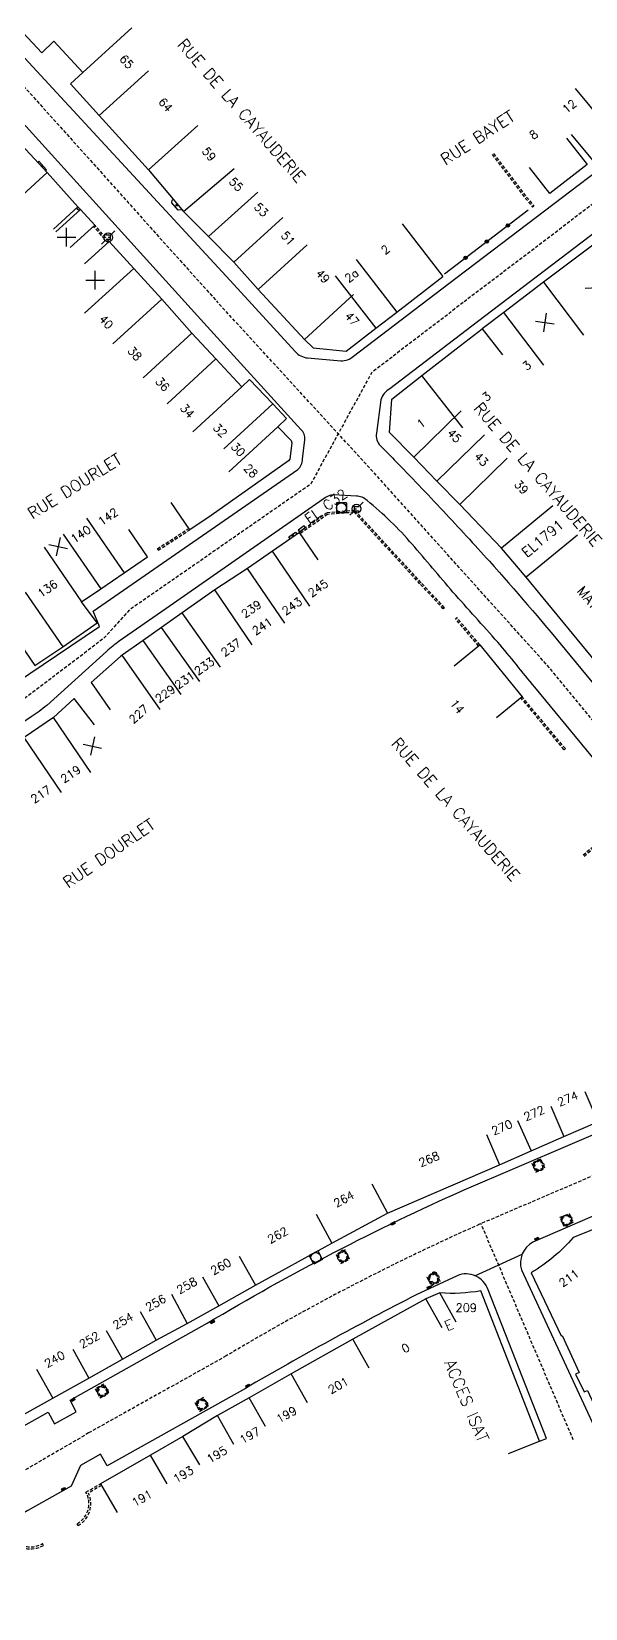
# Model space of a CAD drawing. Header units: millimetres. Extents: x 155999 to 157001, y 123000 to 124001.
# Drawn here: x 156412.3 to 156495.7, y 123353.7 to 123591.4 of the extents above; entities that cross this region are included whole.
import ezdxf
from ezdxf.enums import TextEntityAlignment as Align

# ---------------------------------------------------------------- set-up
doc = ezdxf.new("R2010")
doc.units = ezdxf.units.MM
doc.linetypes.add('DASHED', pattern=[0.75, 0.5, -0.25])
doc.layers.get('0').update_dxf_attribs({"linetype": 'CONTINUOUS'})
for name, color, linetype in [('W0001', 6, 'DASHED'), ('W0008', 7, 'CONTINUOUS'), ('W0100', 7, 'CONTINUOUS'), ('W0112', 1, 'DASHED'), ('W0300', 7, 'CONTINUOUS'), ('W0322', 7, 'CONTINUOUS'), ('W0334', 7, 'CONTINUOUS'), ('W0400', 7, 'CONTINUOUS'), ('W0420', 7, 'CONTINUOUS'), ('W0471', 7, 'CONTINUOUS'), ('W0984', 7, 'CONTINUOUS'), ('W0989', 7, 'CONTINUOUS'), ('W0991', 7, 'CONTINUOUS'), ('W1102', 7, 'CONTINUOUS')]:
    doc.layers.add(name, color=color, linetype=linetype)
doc.styles.get("Standard").update_dxf_attribs({"font": 'romans.shx', "width": 0.85})

# ---------------------------------------------------------------- blocks, each defined once
blk = doc.blocks.new('T471')
for p, q in [((-0.333334, 0.333334), (-0.333334, -0.333334)), ((-0.333334, 0.333334), (0.333334, 0.333334)), ((-0.333334, 0), (0, 0)), ((0.500001, 0.500001), (1.000002, 1.000002)), ((-0.500001, -0.500001), (-1.000002, -1.000002)), ((-0.333334, -0.333334), (0.333334, -0.333334))]:
    blk.add_line(p, q)
blk.add_ellipse((0, 0), major_axis=(0.471405, 0.471405), ratio=1, start_param=5.4977871438, end_param=11.780972451)
blk = doc.blocks.new('t991o')
at = {"color": 0, "linetype": 'Continuous'}
for p, q in [((-1, 1), (1, -1)), ((-1, -1), (1, 1))]:
    blk.add_line(p, q, dxfattribs=at)
blk = doc.blocks.new('T420')
for p, q in [((0.75, 0.75), (-0.75, 0.75)), ((-0.75, 0.75), (-0.75, -0.75)), ((0.75, 0.75), (0.75, -0.75)), ((0.75, -0.75), (-0.75, -0.75))]:
    blk.add_line(p, q)
blk.add_ellipse((0, 0), major_axis=(-0.53, 0.53), ratio=1, start_param=3.926991, end_param=10.210176)
blk = doc.blocks.new('t322o')
at = {"color": 0, "linetype": 'Continuous'}
for radius in [0.25, 0.15]:
    blk.add_circle((0, 0), radius, dxfattribs=at)
blk = doc.blocks.new('T300')
for p, q in [((-0.8, 0.51), (-0.86, 0.34)), ((-0.86, 0.34), (-0.86, 0.17)), ((-0.86, 0.17), (-0.74, 0.06)), ((-0.69, 0.63), (-0.8, 0.51)), ((-0.8, -0.06), (-0.74, 0.06)), ((-0.74, 0.06), (-0.69, 0.11)), ((-0.57, 0.69), (-0.69, 0.63)), ((-0.46, 0.69), (-0.57, 0.69)), ((-0.29, 0.63), (-0.46, 0.69)), ((-0.29, 0.63), (-0.17, 0.74)), ((-0.23, 0.57), (-0.29, 0.63)), ((-0.17, 0.74), (-0.06, 0.8)), ((-0.06, 0.8), (0.06, 0.8)), ((0.06, 0.8), (0.23, 0.74)), ((0.23, 0.74), (0.34, 0.63)), ((0.34, 0.63), (0.4, 0.51)), ((0.46, 0.46), (0.34, 0.46)), ((0.4, 0.51), (0.4, 0.46)), ((0.57, 0.4), (0.46, 0.46)), ((0.57, 0.4), (0.69, 0.29)), ((0.69, 0.29), (0.74, 0.17)), ((0.74, 0.06), (0.69, -0.17)), ((0.74, 0.17), (0.74, 0.06)), ((-0.8, -0.17), (-0.8, -0.06)), ((-0.8, -0.23), (-0.8, -0.17)), ((-0.74, -0.34), (-0.8, -0.23)), ((-0.69, -0.4), (-0.74, -0.34)), ((-0.51, -0.46), (-0.69, -0.4)), ((-0.4, -0.46), (-0.51, -0.46)), ((-0.4, -0.46), (-0.34, -0.46)), ((-0.34, -0.46), (-0.34, -0.4)), ((-0.34, -0.51), (-0.34, -0.46)), ((-0.29, -0.63), (-0.34, -0.51)), ((-0.17, -0.74), (-0.29, -0.63)), ((-0.06, -0.8), (-0.17, -0.74)), ((0.06, -0.8), (-0.06, -0.8)), ((0.17, -0.74), (0.06, -0.8)), ((0.23, -0.69), (0.17, -0.74)), ((0.29, -0.46), (0.23, -0.46)), ((0.29, -0.63), (0.23, -0.69)), ((0.46, -0.4), (0.29, -0.46)), ((0.34, -0.51), (0.29, -0.63)), ((0.34, -0.51), (0.34, -0.46)), ((0.57, -0.34), (0.46, -0.4)), ((0.63, -0.29), (0.57, -0.34)), ((0.69, -0.17), (0.63, -0.29))]:
    blk.add_line(p, q)
blk = doc.blocks.new('T400')
for p, q in [((-0.15, 0.3), (0.15, 0.3)), ((-0.15, -0.25), (-0.15, 0.3)), ((-0.15, 0.15), (0.15, 0.15)), ((-0.15, 0), (0.15, 0)), ((0.15, 0.3), (0.15, -0.25)), ((-0.15, -0.15), (0.15, -0.15)), ((-0.15, -0.25), (-0.15, -0.3)), ((-0.15, -0.3), (0.15, -0.3)), ((0.15, -0.3), (0.15, -0.25))]:
    blk.add_line(p, q)

msp = doc.modelspace()

# ---------------------------------------------------------------- linework, layer by layer
at = {"layer": 'W0001', "flags": 128}
for points in [[(156490.98, 123764.59), (156464.71, 123730.15), (156452.31, 123713.76), (156447.8, 123703.64), (156445.02, 123697.74), (156443.03, 123694.27), (156427.68, 123673.72), (156422.3, 123667.07), (156386.97, 123625.58), (156381.8, 123621.54), (156377.97, 123617.47), (156383.18, 123611.74), (156401.43, 123593.85), (156403.63, 123591.46), (156440.2, 123550.68)], [(156543.74, 123727.62), (156556.98, 123718.34), (156559.8, 123716.38), (156566.2, 123712.16), (156573.1, 123707.98), (156598.85, 123692.63), (156607.3, 123687.53), (156613.24, 123684.01), (156616.56, 123681.72), (156626.73, 123674.4), (156632.7, 123668.81), (156627.42, 123664.66), (156622.24, 123660.47), (156596.71, 123640.09), (156570.51, 123620.51), (156543.59, 123600.5), (156514.55, 123578.9), (156477.27, 123550.54)], [(156477.27, 123550.54), (156463.49, 123540), (156454.28, 123523.16), (156427.01, 123504.23), (156423.01, 123499.83), (156409.83, 123489.86), (156365.43, 123460.05), (156354.18, 123452.4), (156267.29, 123393.03), (156263.27, 123390.85), (156217.65, 123358.19), (156200.23, 123344.79), (156157.22, 123308.52), (156142.61, 123295.51), (156135.51, 123284.91), (156123.78, 123270.61), (156107.84, 123254.18), (156104.57, 123251.61), (156077.02, 123222.35), (156058.5, 123204.04), (156045.76, 123190.27), (156025.71, 123170.05), (156000, 123142.92)], [(156509.82, 123471.79), (156490.33, 123495.42), (156464.84, 123523.79), (156440.2, 123550.68), (156440.2, 123550.68)], [(156493.86, 123379.12), (156479.95, 123411.72)]]:
    msp.add_lwpolyline(points, dxfattribs=at)
at = {"layer": 'W0001'}
msp.add_lwpolyline([(156564.36, 123448.17), (156530.43, 123433.27), (156511.58, 123425.25), (156479.72, 123411.62, 0.030224), (156441.56, 123391.78), (156420.85, 123380.17), (156404.35, 123370.53, 0.022118), (156386.35, 123359.7, 0.019928), (156364.87, 123343.51), (156334.84, 123319.16), (156307.99, 123297.41), (156293.68, 123285.78), (156291.05, 123283.62)], format="xyb", dxfattribs=at)
at = {"layer": 'W0008', "flags": 128}
for points in [[(156516.55, 123742.48), (156491.82, 123759.86, 0.1217), (156490.97, 123760.26, 0.2351), (156489.46, 123759.28), (156484.41, 123752.61), (156483.04, 123750.84), (156468.58, 123731.81), (156466.67, 123729.3), (156456.64, 123716.13, 0.0073), (156454.81, 123713.69, 0.0237), (156453.33, 123711.43, 0.0214), (156451.8, 123708.43), (156446.23, 123696.64, -0.0198), (156444.44, 123693.06, -0.0315), (156442.21, 123689.76), (156428.27, 123671.29), (156426.46, 123668.89), (156424.6, 123666.53, -0.0084), (156384.34, 123619.7, 0.1194), (156383.8, 123618.84, -0.0017), (156384, 123617.03), (156383.72, 123615.56), (156407.59, 123591.37), (156442.19, 123553.89)], [(156475.13, 123553.44), (156515.81, 123584.37), (156537.17, 123600.24), (156582.22, 123633.76), (156590.96, 123640.24), (156609.5, 123654.92), (156618.68, 123662.24), (156619.68, 123662.54), (156624.4, 123666.35, 0.0921), (156625.41, 123667.54, 0.1357), (156625.95, 123669.51, 0.1101), (156625.74, 123670.49, 0.1157), (156624.62, 123671.62, 0.025), (156612.38, 123680.3), (156597.37, 123689.3), (156572.69, 123704.12, -0.0007), (156569.2, 123706.21, -0.0039), (156564.91, 123708.85, -0.0094), (156558.8, 123712.81, -0.0018), (156553.17, 123716.73, -0.0017), (156550.72, 123718.42), (156542.17, 123724.41), (156518.7, 123740.94)], [(156438.21, 123547.47), (156403.25, 123586.09, 0.1488), (156401.08, 123587.48, 0.1275), (156399.24, 123587.4, 0.1468), (156397.74, 123586.51), (156396.98, 123585.62), (156391.49, 123579.28)], [(156442.19, 123553.89), (156451.95, 123543.15, 0.182), (156453.82, 123542.2), (156458.84, 123541.76, 0.1805), (156460.77, 123542.46), (156475.13, 123553.44), (156475.13, 123553.44)], [(156351.45, 123476.73), (156359.05, 123463.88, 0.2242), (156361.51, 123462.33, 0.1817), (156364.28, 123462.98), (156407.47, 123491.62), (156422.48, 123501.72), (156421.53, 123504.06), (156452.38, 123525.38, 0.2026), (156453.06, 123526.94), (156453.43, 123529.87, 0.2089), (156452.83, 123531.43), (156438.21, 123547.47), (156438.21, 123547.47)], [(156479.41, 123547.63), (156466.2, 123537.54, 0.1892), (156464.88, 123535.9), (156464.21, 123530.87, 0.1081), (156464.24, 123529.85, 0.0975), (156464.81, 123528.97, -0.0008), (156466.88, 123526.86, -0.0051), (156474.28, 123519.11, -0.0055), (156481.21, 123511.56, -0.0104), (156492.61, 123498.27), (156505.62, 123482.49, 0.0002), (156512.58, 123474.05), (156512.58, 123474.05)], [(156507.07, 123469.53), (156503.62, 123473.67), (156488.05, 123492.57, 0.0053), (156482.47, 123499.36, 0.0018), (156475.73, 123506.9, 0.0015), (156469.59, 123514.11, 0.0452), (156462.8, 123520.71, 0.0663), (156462.03, 123521.2, 0.0866), (156461.19, 123521.38), (156457.74, 123521.56, 0.1617), (156456.18, 123520.94), (156432.48, 123504.39), (156425.47, 123499.49, 0.031), (156423.53, 123497.94), (156414.53, 123489.83, -0.0342), (156412.19, 123488.1), (156366.57, 123457.13, 0.1202), (156365.63, 123456.04, 0.1141), (156365.13, 123454.19, 0.1383), (156365.54, 123452.38), (156388.84, 123411.51), (156390.68, 123408.27), (156390.68, 123408.27)]]:
    msp.add_lwpolyline(points, format="xyb", dxfattribs=at)
msp.add_lwpolyline([(156513.28, 123573.43), (156479.41, 123547.63)], dxfattribs=at)
at = {"layer": 'W0008'}
for points in [[(156390.68, 123408.27), (156396.02, 123398.87), (156405.8, 123381.6, 0.352119), (156409.47, 123380.35), (156414.74, 123383.29), (156415.7, 123381.54), (156418.99, 123383.34), (156418.05, 123385.13), (156438.71, 123396.71, -0.030196), (156477.44, 123416.83), (156509.35, 123430.48), (156527.07, 123438.03, 0.530981), (156528.8, 123442.91), (156517.31, 123457.06), (156507.07, 123469.53)], [(156558.21, 123403.58), (156540.49, 123427.72, 0.283801), (156534.6, 123429.27), (156524.84, 123424.89), (156507.15, 123417.3), (156487.76, 123408.93, 0.353014), (156486.05, 123404.77), (156497.3, 123380.47)], [(156488.78, 123378.92), (156489.81, 123379.32), (156481.03, 123401.76, 0.432499), (156476.35, 123403.88), (156470.21, 123401, 0.013431), (156444.47, 123386.9), (156423.64, 123375.22), (156422.66, 123376.97), (156419.63, 123375.25), (156418.22, 123372.14), (156411.69, 123368.49), (156404.67, 123364.4), (156393.55, 123357.33), (156383.52, 123350.41), (156376.22, 123344.9), (156365.91, 123336.65, 0.312365), (156365.88, 123336.16), (156367.02, 123334.27)]]:
    msp.add_lwpolyline(points, format="xyb", dxfattribs=at)
msp.add_lwpolyline([(156476.38, 123403.88), (156476.35, 123403.88)], dxfattribs=at)
at = {"layer": 'W0100'}
for p, q in [((156413.37, 123571.84), (156413.19, 123571.67)), ((156413.37, 123571.84), (156414.52, 123570.57)), ((156413.94, 123571.2), (156413.77, 123571.04)), ((156413.77, 123571.04), (156413.8, 123571.2)), ((156413.77, 123571.04), (156413.93, 123571.06)), ((156414.52, 123570.57), (156414.35, 123570.41)), ((156433.43, 123565.98), (156433.6, 123566.13)), ((156433.86, 123565.02), (156434.26, 123565.36)), ((156434.26, 123565.36), (156433.92, 123565.28)), ((156434.26, 123565.36), (156434.13, 123565.04)), ((156434.82, 123564.52), (156434.91, 123564.59)), ((156451.71, 123515.28), (156451.47, 123515.38)), ((156451.51, 123515.57), (156451.71, 123515.28)), ((156451.71, 123515.28), (156451.71, 123515.54))]:
    msp.add_line(p, q, dxfattribs=at)
at = {"layer": 'W0100', "flags": 128}
for points in [[(156427.73, 123600.76), (156424.16, 123604.27), (156420.91, 123600.96), (156419.19, 123602.64), (156409.74, 123593.03), (156409.52, 123592.74), (156413.79, 123588.2), (156415.63, 123589.93), (156419.98, 123585.2), (156418.13, 123583.51), (156422.43, 123578.76), (156429.85, 123570.55), (156435.16, 123564.29), (156438.9, 123560.5), (156442.72, 123556.63)], [(156511.97, 123590.98), (156515.15, 123587.11), (156511.05, 123583.75), (156507.3, 123580.66), (156503.49, 123577.59), (156500.55, 123575.11), (156496.78, 123572), (156493.6, 123575.86)], [(156415.55, 123561.61), (156419.24, 123564.99), (156414.61, 123570.14), (156410.1, 123575.02), (156401.99, 123583.5), (156401.23, 123582.78), (156400.24, 123582.8), (156399.54, 123583.59), (156397.19, 123581.4), (156397.09, 123581.51), (156396.94, 123581.37), (156393.44, 123577.93)], [(156492.85, 123575.31), (156495.94, 123571.38), (156490.33, 123566.97), (156487.24, 123570.9)], [(156434.82, 123564.52), (156434.33, 123564.46), (156433.4, 123565.59), (156433.43, 123565.98)], [(156418.07, 123558.86), (156421.77, 123562.22), (156419.6, 123564.57), (156415.89, 123561.21)], [(156498.2, 123560.23), (156489.37, 123553.63), (156483.38, 123549.07), (156480.11, 123546.61)], [(156420.23, 123556.41), (156423.93, 123559.77), (156427.64, 123555.68), (156431.87, 123551.06), (156436.42, 123545.96)], [(156442.72, 123556.63), (156446.41, 123552.5), (156453.39, 123544.98), (156454.66, 123543.72), (156459.65, 123543.21), (156464.1, 123546.68), (156467.25, 123549.12), (156474.22, 123554.5), (156474.22, 123554.5)], [(156436.42, 123545.96), (156440.03, 123542.06), (156443.91, 123537.84), (156445.1, 123538.97), (156448.59, 123535.29), (156450.63, 123533.08), (156449.34, 123531.82), (156451.35, 123529.76), (156451.45, 123529.43), (156451.16, 123526.95), (156450.98, 123526.7), (156439.32, 123518.47), (156436.07, 123516.28), (156433.28, 123520.42), (156433.28, 123520.42)], [(156524.95, 123490.66), (156521.09, 123487.49), (156508.95, 123502.23), (156499.1, 123494.13), (156486.75, 123509.14), (156483.06, 123513.54), (156476.75, 123520.12), (156473.29, 123523.65), (156469.82, 123527.23), (156466.17, 123530.98), (156466.52, 123536.01), (156471.05, 123539.58), (156476.21, 123543.56), (156480.11, 123546.61), (156483.19, 123542.67), (156483.19, 123542.67)], [(156409.93, 123499.99), (156412.75, 123495.87), (156416.95, 123498.66), (156422.11, 123502.27), (156419.8, 123505.42), (156422.67, 123507.4), (156426.19, 123509.79), (156429.72, 123512.23), (156426.89, 123516.36), (156426.89, 123516.36)], [(156455.41, 123511.76), (156452.6, 123515.89), (156448.54, 123513.08), (156444.78, 123510.48), (156439.85, 123507.23), (156434.94, 123503.78), (156431.83, 123501.59), (156429.04, 123499.63), (156425.88, 123497.38), (156425.63, 123497.22), (156421.25, 123493.27), (156424.11, 123489.17), (156424.11, 123489.17)], [(156451.2, 123514.93), (156451, 123515.22), (156452.03, 123515.93), (156452.23, 123515.64), (156452.23, 123515.64)], [(156453.32, 123516.91), (156452.43, 123516.24), (156452.62, 123515.98), (156453.51, 123516.65), (156453.32, 123516.91), (156453.32, 123516.91)], [(156475.91, 123495.79), (156479.79, 123498.95), (156486.15, 123491.12), (156482.27, 123487.97), (156482.27, 123487.97)], [(156421.72, 123486.92), (156418.69, 123490.89), (156418.68, 123490.89), (156415.55, 123488), (156411.13, 123484.98)]]:
    msp.add_lwpolyline(points, dxfattribs=at)
at = {"layer": 'W0100'}
msp.add_lwpolyline([(156392.44, 123409.24), (156394.34, 123405.82), (156396.31, 123402.33), (156398.26, 123398.87), (156401.59, 123392.9), (156403.24, 123389.94), (156407.42, 123382.55), (156409.45, 123382.07), (156415.45, 123385.41), (156420.88, 123388.42), (156425.94, 123391.28), (156431.04, 123394.14), (156435.7, 123396.69), (156440.44, 123399.35), (156445.99, 123402.46), (156457.5, 123408.77), (156465.88, 123413.31), (156482.75, 123420.59), (156487.5, 123422.71), (156492.45, 123424.85), (156497.57, 123427.06)], dxfattribs=at)
for points in [[(156544.33, 123410.68), (156548.32, 123413.68), (156538.78, 123426.38, 0.336045), (156535.46, 123427.2), (156530.15, 123424.96), (156524.37, 123422.49), (156512.93, 123417.69), (156508.38, 123415.69), (156503.81, 123413.8), (156496, 123410.48), (156493.85, 123409.61, -0.079826), (156487.51, 123404.33), (156492.04, 123394.79), (156492.2, 123394.88), (156494.75, 123389.31), (156494.17, 123389.04), (156495.5, 123386.35), (156496, 123386.58), (156498.54, 123381.04), (156498.72, 123381.12)], [(156484.12, 123377.1), (156488.78, 123378.92), (156479.92, 123401.59, -0.061914), (156473.77, 123401.28), (156471.64, 123400.4), (156460.66, 123394.32), (156451.36, 123389.08), (156445.02, 123385.49), (156440.25, 123382.79), (156435.03, 123379.65), (156430.16, 123376.83), (156422.64, 123372.52), (156425.13, 123368.18)]]:
    msp.add_lwpolyline(points, format="xyb", dxfattribs=at)
at = {"layer": 'W0112'}
for p, q in [((156481.62, 123572.86), (156487.69, 123564.92)), ((156481.82, 123573.01), (156487.89, 123565.07)), ((156419.24, 123564.59), (156419.05, 123564.82)), ((156419.43, 123564.76), (156419.24, 123564.99)), ((156419.6, 123564.57), (156419.43, 123564.76)), ((156487.89, 123565.07), (156487.69, 123564.92)), ((156419.41, 123564.4), (156419.24, 123564.59)), ((156422.77, 123560.68), (156421.59, 123562.05)), ((156422.96, 123560.84), (156421.77, 123562.22)), ((156423.75, 123559.6), (156422.78, 123560.67)), ((156423.93, 123559.77), (156422.96, 123560.84)), ((156456.76, 123518.87), (156452.58, 123515.93)), ((156456.85, 123518.62), (156452.73, 123515.73)), ((156460.96, 123519.2), (156456.76, 123518.87)), ((156460.86, 123518.94), (156456.85, 123518.62)), ((156470.76, 123508.15), (156460.86, 123518.94)), ((156470.94, 123508.32), (156460.96, 123519.2)), ((156431.2, 123513.44), (156435.93, 123516.48)), ((156431.33, 123513.23), (156436.07, 123516.28)), ((156452.73, 123515.73), (156452.58, 123515.93)), ((156431.33, 123513.23), (156431.2, 123513.44)), ((156474.27, 123504.39), (156470.76, 123508.15)), ((156474.45, 123504.56), (156470.94, 123508.32)), ((156474.45, 123504.56), (156474.27, 123504.39)), ((156476.3, 123503.06), (156476.11, 123502.9)), ((156479.79, 123498.95), (156476.3, 123503.06)), ((156479.6, 123498.79), (156476.11, 123502.9)), ((156479.79, 123498.95), (156479.79, 123498.95)), ((156492.66, 123483.32), (156486.15, 123491.12)), ((156492.47, 123483.16), (156485.96, 123490.97)), ((156492.47, 123483.16), (156492.66, 123483.32)), ((156495.33, 123467.32), (156501.37, 123472.16)), ((156495.48, 123467.12), (156501.72, 123472.12))]:
    msp.add_line(p, q, dxfattribs=at)
for points in [[(156489.57, 123420.08), (156488.98, 123421.45), (156487.6, 123420.86), (156488.2, 123419.49)], [(156489.38, 123420.15), (156488.9, 123421.25), (156487.8, 123420.78), (156488.27, 123419.68)], [(156493.25, 123413.25), (156493.85, 123411.87), (156492.47, 123411.3), (156491.86, 123412.68)], [(156493.17, 123413.05), (156493.65, 123411.95), (156492.54, 123411.5), (156492.06, 123412.6)], [(156460.17, 123406.38), (156459.47, 123407.75), (156458.13, 123407.06), (156458.83, 123405.7)], [(156459.97, 123406.45), (156459.41, 123407.55), (156458.33, 123407), (156458.9, 123405.9)], [(156473.81, 123403.03), (156473.15, 123404.38), (156471.8, 123403.72), (156472.46, 123402.36)], [(156473.61, 123403.09), (156473.08, 123404.18), (156472, 123403.65), (156472.53, 123402.56)], [(156423.89, 123386.22), (156423.15, 123387.55), (156421.83, 123386.83), (156422.57, 123385.49)], [(156423.69, 123386.28), (156423.09, 123387.35), (156422.03, 123386.77), (156422.63, 123385.7)], [(156438.89, 123384.18), (156438.13, 123385.5), (156436.83, 123384.76), (156437.58, 123383.44)], [(156438.68, 123384.24), (156438.08, 123385.29), (156437.03, 123384.7), (156437.64, 123383.65)]]:
    msp.add_lwpolyline(points, close=True, dxfattribs=at)
for points in [[(156422.79, 123372.26), (156420.83, 123371.11, -0.39606), (156419.25, 123366.22), (156419.1, 123366.49, 0.419189), (156420.44, 123371.23), (156422.64, 123372.52)], [(156406.89, 123363.21), (156408.96, 123364.33, 0.394078), (156414.04, 123363.23), (156413.89, 123363.49, -0.416266), (156409.07, 123364.73), (156406.74, 123363.47)]]:
    msp.add_lwpolyline(points, format="xyb", dxfattribs=at)
at = {"layer": 'W0322'}
msp.add_line((156474.47, 123554.88), (156487.05, 123564.51), dxfattribs=at)
at = {"layer": 'W0334'}
msp.add_lwpolyline([(156479.03, 123403.88), (156486.15, 123407.12)], dxfattribs=at)
at = {"layer": 'W1102'}
for p, q in [((156427.35, 123591.98), (156419.98, 123585.2)), ((156429.85, 123585.46), (156422.43, 123578.76)), ((156500.55, 123575.11), (156494.19, 123582.83)), ((156429.85, 123570.55), (156437.28, 123577.25)), ((156407.21, 123563.4), (156414.61, 123570.14)), ((156435.16, 123564.29), (156442.79, 123570.77)), ((156446.33, 123567.19), (156438.9, 123560.5)), ((156450.09, 123563.38), (156442.72, 123556.63)), ((156468.1, 123562.4), (156474.22, 123554.5)), ((156453.79, 123559.25), (156446.41, 123552.5)), ((156427.64, 123555.68), (156420.24, 123548.94)), ((156461.13, 123557.03), (156467.25, 123549.12)), ((156457.98, 123554.59), (156464.1, 123546.68)), ((156489.37, 123553.63), (156495.39, 123545.65)), ((156431.87, 123551.06), (156424.48, 123544.31)), ((156460.76, 123551.74), (156453.39, 123544.98)), ((156489.4, 123541.09), (156483.38, 123549.07)), ((156429.07, 123539.18), (156436.42, 123545.96)), ((156432.68, 123535.29), (156440.03, 123542.06)), ((156477.2, 123531.69), (156471.05, 123539.58)), ((156436.55, 123531.07), (156443.91, 123537.84)), ((156441.23, 123528.52), (156448.59, 123535.29)), ((156476.99, 123534.21), (156469.82, 123527.23)), ((156441.98, 123525.05), (156449.34, 123531.82)), ((156480.46, 123530.63), (156473.29, 123523.65)), ((156483.91, 123527.09), (156476.75, 123520.12)), ((156490.79, 123519.89), (156483.06, 123513.54)), ((156420.53, 123518.03), (156426.19, 123509.79)), ((156417, 123515.65), (156422.67, 123507.4)), ((156494.47, 123515.5), (156486.75, 123509.14)), ((156414.13, 123513.66), (156419.8, 123505.42)), ((156454.16, 123504.81), (156448.54, 123513.08)), ((156450.4, 123502.21), (156444.78, 123510.48)), ((156411.3, 123506.91), (156416.95, 123498.66)), ((156445.47, 123498.96), (156439.85, 123507.23)), ((156440.71, 123495.6), (156434.94, 123503.78)), ((156437.59, 123493.41), (156431.83, 123501.59)), ((156434.81, 123491.46), (156429.04, 123499.63)), ((156431.64, 123489.21), (156425.88, 123497.38)), ((156421.16, 123479.72), (156415.55, 123488)), ((156416.74, 123476.7), (156411.13, 123484.98)), ((156490.47, 123429.44), (156492.45, 123424.85)), ((156495.59, 123431.65), (156497.57, 123427.06)), ((156485.46, 123427.28), (156487.5, 123422.71)), ((156480.77, 123425.18), (156482.75, 123420.59)), ((156463.5, 123417.7), (156465.88, 123413.31)), ((156455.1, 123413.15), (156457.5, 123408.77)), ((156443.54, 123406.82), (156445.99, 123402.46)), ((156437.98, 123403.71), (156440.44, 123399.35)), ((156433.31, 123401.08), (156435.7, 123396.69)), ((156476.21, 123396.88), (156473.77, 123401.28)), ((156428.59, 123398.5), (156431.04, 123394.14)), ((156474.08, 123396), (156471.64, 123400.4)), ((156423.48, 123395.63), (156425.94, 123391.28)), ((156463.09, 123389.94), (156460.66, 123394.32)), ((156418.45, 123392.79), (156420.88, 123388.42)), ((156413.02, 123389.78), (156415.45, 123385.41)), ((156453.81, 123384.72), (156451.36, 123389.08)), ((156447.48, 123381.14), (156445.02, 123385.49)), ((156442.72, 123378.44), (156440.25, 123382.79)), ((156437.6, 123375.36), (156435.03, 123379.65)), ((156432.67, 123372.5), (156430.16, 123376.83))]:
    msp.add_line(p, q, dxfattribs=at)

# ---------------------------------------------------------------- block references
at = {"layer": 'W0300'}
for p, rotation in [((156488.66, 123420.41), 293.283038190033), ((156492.86, 123412.31), 113.664203592711), ((156459.12, 123406.73), 297.148321395147), ((156472.86, 123403.47), 296.124034955764), ((156422.9, 123386.44), 209.66242911049), ((156437.87, 123384.48), 209.66242911049)]:
    msp.add_blockref('T300', p, dxfattribs=dict(at, rotation=rotation))
at = {"layer": 'W0322', "rotation": 37.39790540663449}
for p in [(156484, 123562.17), (156480.82, 123559.74), (156477.64, 123557.31)]:
    msp.add_blockref('t322o', p, dxfattribs=at)
at = {"layer": 'W0400'}
for p, rotation in [((156466.71, 123411.75), 117.3129084074407), ((156488.37, 123409.41), 293.328561638189), ((156472.13, 123402.1), 295.1921363878751), ((156439.52, 123396.92), 119.2725903380582), ((156444.8, 123387.26), 299.287858499558), ((156418.5, 123385.2), 119.2183480282667), ((156417.03, 123371.7), 299.177495369693)]:
    msp.add_blockref('T400', p, dxfattribs=dict(at, rotation=rotation))
at = {"layer": 'W0420'}
msp.add_blockref('T420', (156458.92, 123519.62), dxfattribs=at)
at = {"layer": 'W0420', "rotation": 297.148321395147}
msp.add_blockref('T420', (156455.08, 123406.62), dxfattribs=at)
at = {"layer": 'W0471', "rotation": 180.2174}
msp.add_blockref('T471', (156423.8, 123560.37), dxfattribs=at)
at = {"layer": 'W0471'}
msp.add_blockref('T471', (156461.2, 123519.48), dxfattribs=at)
at = {"layer": 'W0991'}
for p, rotation in [((156417.51, 123560.39), 44.98868851366021), ((156421.83, 123553.93), 45.63730822248016), ((156497.06, 123552.79), 317.6731005115236), ((156489.58, 123547.54), 306.6994406721966), ((156416.26, 123513.78), 302.7604375550223), ((156421.43, 123483.69), 302.5240562990597)]:
    msp.add_blockref('t991o', p, dxfattribs=dict(at, rotation=rotation))

# ---------------------------------------------------------------- texts
at = {"layer": 'W0984'}
for s, rotation, p in [('EL C32', 35.6736, (156456.59, 123519.87)), ('EL1791', 39.7138, (156489.24, 123515)), ('MATCH', 310.1938, (156496.97, 123505.05)), ('E', 22.5061, (156475.14, 123396.44))]:
    msp.add_text(s, height=1.5, rotation=rotation, dxfattribs=at).set_placement(p, align=Align.MIDDLE)
at = {"layer": 'W0989'}
for s, rotation, p in [('RUE DE LA CAYAUDERIE', 311.0509, (156443.88, 123579.49)), ('RUE BAYET', 33.2423, (156479.45, 123575.39)), ('RUE DE LA CAYAUDERIE', 311.0509, (156488.51, 123524.65)), ('RUE DOURLET', 32.3401, (156418.76, 123522.89)), ('RUE DE LA CAYAUDERIE', 311.3023, (156476.13, 123474.16)), ('RUE DOURLET', 34.8775, (156423.91, 123467.54)), ('ACCES ISAT', 293.1078, (156477.78, 123385.02))]:
    msp.add_text(s, height=1.75, rotation=rotation, dxfattribs=at).set_placement(p, align=Align.MIDDLE)
at = {"layer": 'W0991'}
for s, rotation, p in [('65', 312.1617, (156426.58, 123586.84)), ('64', 312.1238, (156432.44, 123580.36)), ('12', 39.497, (156493.26, 123580.11)), ('8', 38.1819, (156487.88, 123575.86)), ('59', 310.3278, (156438.99, 123572.92)), ('55', 314.6029, (156443.08, 123568.36)), ('53', 314.6037, (156446.86, 123564.53)), ('51', 311.8097, (156450.9, 123560.23)), ('2', 37.6514, (156465.55, 123558.54)), ('2a', 37.7359, (156460.47, 123554.62)), ('49', 312.8664, (156456.13, 123554.52)), ('40', 312.4719, (156423.49, 123547.63)), ('47', 312.8664, (156460.52, 123548.09)), ('38', 311.7499, (156427.8, 123542.85)), ('3', 37.0224, (156486.86, 123541.05)), ('36', 312.8019, (156431.99, 123538.23)), ('3', 37.8157, (156480.79, 123536.38)), ('34', 312.5827, (156435.71, 123534.2)), ('32', 313.4655, (156440.67, 123531.28)), ('1', 38.2388, (156470.93, 123532.33)), ('30', 312.8502, (156443.38, 123528.41)), ('45', 314.1176, (156475.95, 123530.48)), ('43', 314.3166, (156480.01, 123526.94)), ('28', 314.3081, (156445.29, 123525.18)), ('39', 313.8447, (156486.04, 123522.72)), ('142', 34.6914, (156423.77, 123518.27)), ('140', 34.1007, (156419.66, 123515.64)), ('136', 35.0225, (156414.65, 123507.42)), ('245', 34.7265, (156455.41, 123507.5)), ('239', 34.9369, (156445.36, 123504.35)), ('243', 34.6543, (156451.49, 123504.79)), ('241', 33.4331, (156447, 123501.76)), ('237', 35.1205, (156442.29, 123498.55)), ('233', 35.1324, (156438.28, 123495.73)), ('231', 35.1, (156435.32, 123493.65)), ('229', 35.3794, (156432.38, 123491.58)), ('227', 41.6134, (156428.38, 123488.53)), ('14', 309.1151, (156476.37, 123489.67)), ('219', 34.3191, (156418.13, 123479.47)), ('217', 34.0279, (156413.65, 123476.43)), ('272', 23.1358, (156487.96, 123428.36)), ('274', 23.1358, (156493.03, 123430.55)), ('270', 23.1358, (156483.11, 123426.23)), ('268', 23.4121, (156472.13, 123421.44)), ('264', 28.4391, (156459.3, 123415.43)), ('262', 28.723, (156449.32, 123409.99)), ('260', 29.2275, (156440.76, 123405.27)), ('258', 29.4235, (156435.64, 123402.39)), ('211', 35.2976, (156493.19, 123403.52)), ('256', 29.4235, (156430.95, 123399.79)), ('209', 359.3349, (156477.73, 123399.05)), ('254', 29.4235, (156426.03, 123397.07)), ('252', 29.4235, (156420.97, 123394.21)), ('240', 29.4235, (156415.73, 123391.29)), ('0', 28.8518, (156468.59, 123392.97)), ('201', 29.3864, (156458.46, 123387.34)), ('199', 29.4752, (156450.65, 123382.93)), ('197', 29.5576, (156445.13, 123379.81)), ('195', 31.0226, (156440.17, 123376.91)), ('193', 30.072, (156435.11, 123373.92)), ('191', 29.8261, (156428.89, 123370.34))]:
    msp.add_text(s, height=1.25, rotation=rotation, dxfattribs=at).set_placement(p, align=Align.MIDDLE)

doc.saveas('drawing.dxf')
